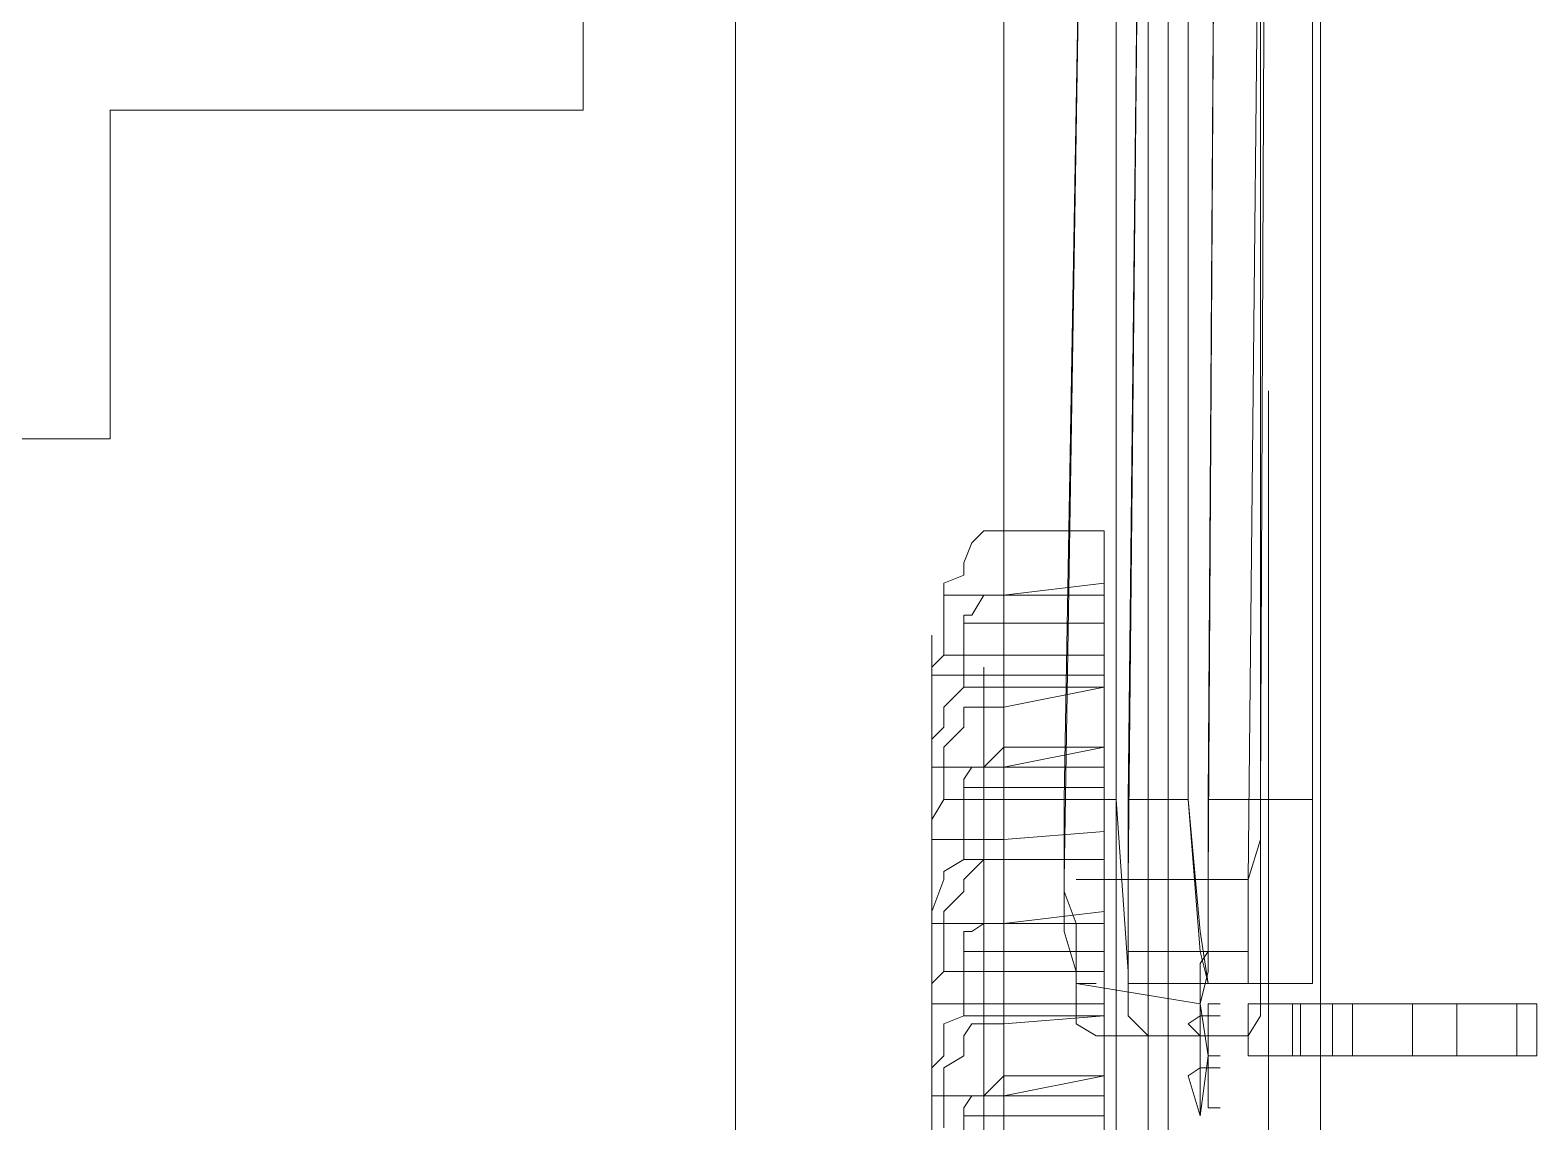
# Model space of a CAD drawing. Header units: millimetres. Extents: x 50 to 186, y -32 to 33.
# Drawn here: x 128.908 to 129.434, y -8.925 to -8.545 of the extents above; entities that cross this region are included whole.
import ezdxf

# ---------------------------------------------------------------- set-up
doc = ezdxf.new("R2010")
doc.units = ezdxf.units.MM
doc.layers.add('Prumada Eletrica', color=40, linetype='Continuous', lineweight=30)

msp = doc.modelspace()

# ---------------------------------------------------------------- linework, layer by layer
at = {"layer": 'Prumada Eletrica', "color": 7, "linetype": 'Continuous', "lineweight": 20, "true_color": 0x000007}
for points in [[(129.24782, -9.31001), (129.24782, -9.30582), (129.24782, -5.61978)], [(129.24782, -5.76923), (129.24782, -8.98736), (129.24782, -8.98736)], [(129.31626, -5.79856), (129.31207, -5.80135), (129.30509, -5.81672), (129.30509, -9.25554), (129.31626, -9.2737), (129.35817, -9.2737)], [(129.35817, -8.884), (129.35817, -5.8237), (129.35817, -5.8237)], [(129.30509, -5.85862), (129.2981, -5.85862), (129.2981, -9.20944), (129.30509, -9.20944)], [(129.3009, -8.01941), (129.3009, -8.08645), (129.2981, -8.08645), (129.29112, -8.09763), (129.29112, -8.11159), (129.28693, -8.16886), (129.28693, -8.81277), (129.29112, -8.87283), (129.29112, -8.88819), (129.2981, -8.89517), (129.33302, -8.89517), (129.33721, -8.88819), (129.33721, -8.09763), (129.33302, -8.08645)], [(129.28274, -8.08645), (129.28274, -8.09763), (129.27995, -8.10182), (129.27995, -8.16886), (129.26877, -8.81277), (129.26877, -8.85886), (129.27296, -8.87283), (129.27296, -8.89098), (129.27995, -8.89517)], [(129.3009, -8.10461), (129.3009, -8.11159), (129.2981, -8.11578), (129.2981, -8.16886), (129.29112, -8.81277), (129.29112, -8.87702)], [(129.35537, -8.10461), (129.35537, -8.87702), (129.31906, -8.87702)], [(129.33023, -8.87702), (129.33302, -8.87702), (129.33302, -8.8407), (129.33721, -8.82673), (129.33721, -8.81277), (129.34001, -8.16886), (129.34001, -8.12277), (129.33721, -8.11578), (129.33721, -8.10461)], [(129.31626, -8.86584), (129.31207, -8.81277), (129.31207, -8.12975), (129.31626, -8.11159)], [(129.31626, -8.12277), (129.2981, -8.12277), (129.2981, -8.14791), (129.29112, -8.8407), (129.29112, -8.86584), (129.31626, -8.86584)], [(129.31626, -8.86584), (129.33302, -8.86584), (129.33302, -8.8407), (129.34001, -8.14791), (129.34001, -8.12975), (129.33721, -8.12277), (129.31626, -8.12277)], [(129.27995, -8.14791), (129.26877, -8.8407), (129.26877, -8.84489), (129.27296, -8.85606), (129.27296, -8.87702)], [(129.31626, -8.884), (129.31626, -8.87003), (129.31906, -8.86584), (129.31906, -8.8407), (129.32325, -8.14791)], [(129.27995, -8.16886), (129.28693, -8.16886), (129.28693, -8.81277)], [(129.31207, -8.81277), (129.31207, -8.16886), (129.31207, -8.16886)], [(129.32325, -8.16886), (129.31906, -8.81277), (129.33721, -8.81277), (129.33721, -8.16886)], [(129.34001, -8.16886), (129.35537, -8.16886), (129.35537, -8.81277)], [(129.23385, -8.25127), (129.23385, -8.23032), (129.23385, -8.22613), (129.23665, -8.21914), (129.24084, -8.21914), (129.24782, -8.21495), (129.24782, -8.71918), (129.24084, -8.71918), (129.23665, -8.72337), (129.23385, -8.73036), (129.23385, -8.73455), (129.22687, -8.73734), (129.22687, -8.74153)], [(129.15424, -8.31971), (129.15424, -8.98457), (129.15424, -8.98457)], [(129.34001, -9.07675), (129.34001, -8.6703), (129.34001, -8.6703)], [(129.28274, -8.71918), (129.24782, -8.71918), (129.24782, -8.71918)], [(129.28274, -8.71918), (129.28274, -8.74153), (129.28274, -8.74153)], [(129.24782, -8.74153), (129.28274, -8.73734), (129.28274, -8.73734)], [(129.24782, -8.78064), (129.24782, -8.74153), (129.24084, -8.74153), (129.23665, -8.74851), (129.23385, -8.74851), (129.23385, -8.77366), (129.22687, -8.78064), (129.22687, -8.78762), (129.22268, -8.79181), (129.22268, -8.80159)], [(129.22687, -8.76248), (129.22687, -8.74153), (129.28274, -8.74153), (129.28274, -8.76248)], [(129.28693, -8.74851), (129.28693, -9.21643), (129.28693, -9.24855), (129.29112, -9.25973), (129.34001, -9.25973), (129.34001, -9.20665), (129.33721, -9.20665), (129.33721, -9.10608), (129.34001, -9.10608), (129.34001, -9.07675), (129.34839, -9.07675)], [(129.28274, -8.75131), (129.23385, -8.75131), (129.23385, -8.75131)], [(129.22268, -8.7555), (129.22268, -9.26671), (129.22268, -9.26671)], [(129.24782, -8.76947), (129.22268, -8.76947), (129.22268, -8.76667), (129.22687, -8.76248), (129.28274, -8.76248), (129.28274, -8.76947)], [(129.24084, -8.76667), (129.24084, -9.2709), (129.24084, -9.2709)], [(129.24782, -8.76947), (129.28274, -8.76947), (129.28274, -8.76947)], [(129.28274, -8.76947), (129.28274, -8.79461), (129.28274, -8.79461)], [(129.28274, -8.77366), (129.24782, -8.78064), (129.23665, -8.78064), (129.23385, -8.78064), (129.23385, -8.78762), (129.22687, -8.79461), (129.22687, -8.80159), (129.28274, -8.80159), (129.28274, -8.79461)], [(129.24782, -8.77366), (129.23385, -8.77366), (129.23385, -8.77366)], [(129.28274, -8.77366), (129.24782, -8.77366), (129.24782, -8.77366)], [(129.24782, -8.83372), (129.24782, -8.79461), (129.24084, -8.80159), (129.23665, -8.80159), (129.23385, -8.80578), (129.23385, -8.80858)], [(129.28274, -8.79461), (129.24782, -8.80159), (129.24782, -8.80159)], [(129.24782, -8.79461), (129.28274, -8.79461), (129.28274, -8.79461)], [(129.24782, -8.80159), (129.22268, -8.80159), (129.22268, -8.80159)], [(129.22687, -8.80159), (129.22687, -8.81277), (129.28274, -8.81277), (129.28274, -8.80159)], [(129.23385, -8.80858), (129.23385, -8.83372), (129.22687, -8.83791), (129.22687, -8.8407), (129.22268, -8.85187), (129.22268, -8.85606)], [(129.28274, -8.80858), (129.23385, -8.80858), (129.23385, -8.80858)], [(129.22687, -8.81277), (129.22268, -8.81975), (129.22268, -8.82673)], [(129.2981, -8.89517), (129.29112, -8.88819), (129.29112, -8.87283), (129.28693, -8.81277), (129.26877, -8.81277), (129.26877, -8.85886), (129.27296, -8.87283), (129.27296, -8.89098), (129.27995, -8.89517)], [(129.28274, -8.81277), (129.28274, -8.82394), (129.28274, -8.82394)], [(129.29112, -8.81277), (129.31207, -8.81277), (129.31207, -8.81277)], [(129.29112, -8.81277), (129.29112, -8.87702), (129.31906, -8.87702)], [(129.31906, -8.87702), (129.31626, -8.85886), (129.31207, -8.81277)], [(129.31626, -8.89517), (129.31626, -8.884), (129.31906, -8.87283), (129.31906, -8.81277)], [(129.31626, -8.89517), (129.31626, -8.884), (129.31906, -8.87283), (129.31906, -8.81277)], [(129.33023, -8.87702), (129.33302, -8.87702), (129.33302, -8.8407), (129.33721, -8.82673), (129.33721, -8.81277), (129.35537, -8.81277), (129.35537, -8.87702)], [(129.33302, -8.89517), (129.33721, -8.88819), (129.33721, -8.81277)], [(129.24782, -8.82673), (129.22268, -8.82673), (129.22268, -8.82673)], [(129.24782, -8.82673), (129.28274, -8.82394), (129.28274, -8.82394)], [(129.28274, -8.82394), (129.28274, -8.85606), (129.28274, -8.85606)], [(129.28274, -8.83372), (129.24782, -8.83372), (129.24084, -8.83372), (129.23665, -8.83791), (129.23385, -8.8407), (129.23385, -8.84489), (129.22687, -8.85187), (129.22687, -8.85606), (129.28274, -8.85606)], [(129.24782, -8.83372), (129.23385, -8.83372), (129.23385, -8.83372)], [(129.28274, -8.83372), (129.24782, -8.83372), (129.24782, -8.83372)], [(129.27296, -8.8407), (129.31906, -8.8407), (129.31906, -8.8407)], [(129.27296, -8.8407), (129.31906, -8.8407), (129.31906, -8.8407)], [(129.33302, -8.8407), (129.31207, -8.8407), (129.31207, -8.8407)], [(129.33302, -8.8407), (129.31207, -8.8407), (129.31207, -8.8407)], [(129.24782, -8.85606), (129.28274, -8.85187), (129.28274, -8.85187)], [(129.24782, -8.85606), (129.22268, -8.85606), (129.22268, -8.85606)], [(129.22687, -8.85606), (129.22687, -8.87283), (129.28274, -8.87283), (129.28274, -8.85606)], [(129.23385, -8.88819), (129.23385, -8.86584), (129.23385, -8.85886), (129.23665, -8.85886), (129.24084, -8.85606), (129.24782, -8.85606), (129.24782, -8.89098)], [(129.28274, -8.85606), (129.24782, -8.85606), (129.24782, -8.85606)], [(129.28274, -8.86584), (129.23385, -8.86584), (129.23385, -8.86584)], [(129.31906, -8.87702), (129.31626, -8.86584), (129.31626, -8.86584)], [(129.22687, -8.87283), (129.22268, -8.87702), (129.22268, -8.884)], [(129.28274, -8.87283), (129.28274, -8.884), (129.28274, -8.884)], [(129.27296, -8.87702), (129.31626, -8.884), (129.31626, -8.884)], [(129.27296, -8.87702), (129.27995, -8.87702), (129.27995, -8.87702)], [(129.24782, -8.884), (129.22268, -8.884), (129.22268, -8.884)], [(129.24782, -8.884), (129.28274, -8.884), (129.28274, -8.884)], [(129.28274, -8.884), (129.28274, -8.90914), (129.28274, -8.90914)], [(129.31626, -8.88819), (129.31626, -8.91613), (129.31626, -8.90635), (129.31207, -8.90914), (129.31626, -8.92311), (129.31626, -8.884), (129.31626, -8.88819), (129.31207, -8.89098), (129.31626, -8.89517)], [(129.31906, -8.88819), (129.31626, -8.88819), (129.31626, -8.884)], [(129.31626, -8.90216), (129.31626, -8.884), (129.31906, -8.90216)], [(129.31626, -8.884), (129.31906, -8.90216), (129.31626, -8.92311), (129.31626, -8.90635), (129.31626, -8.91613), (129.31626, -8.88819), (129.31626, -8.89517), (129.31626, -8.89098)], [(129.31906, -8.884), (129.32325, -8.884), (129.32325, -8.884)], [(129.31906, -8.884), (129.32325, -8.884), (129.32325, -8.884)], [(129.34839, -8.90216), (129.34839, -8.884), (129.34839, -8.884)], [(129.34839, -8.884), (129.34839, -8.90216), (129.34839, -8.90216)], [(129.35118, -8.884), (129.43359, -8.884), (129.43359, -8.884)], [(129.35817, -8.90216), (129.35817, -8.884), (129.35817, -8.884)], [(129.36236, -8.884), (129.36236, -8.90216), (129.36236, -8.90216)], [(129.36934, -8.884), (129.36934, -8.90216), (129.36934, -8.90216)], [(129.39029, -8.884), (129.39029, -8.90216), (129.39029, -8.90216)], [(129.39029, -8.884), (129.39029, -8.90216), (129.39029, -8.90216)], [(129.40565, -8.90216), (129.40565, -8.884), (129.40565, -8.884)], [(129.42661, -8.884), (129.42661, -8.90216), (129.42661, -8.90216)], [(129.43359, -8.90216), (129.43359, -8.884), (129.43359, -8.884)], [(129.43359, -8.884), (129.43359, -8.90216), (129.43359, -8.90216)], [(129.24782, -8.91613), (129.22268, -8.91613), (129.22268, -8.90635), (129.22687, -8.90216), (129.22687, -8.89098), (129.23385, -8.88819), (129.24782, -8.88819)], [(129.28274, -8.91613), (129.22687, -8.91613), (129.22687, -8.90635), (129.23385, -8.90216), (129.23385, -8.89517), (129.23665, -8.89098), (129.24782, -8.89098)], [(129.28274, -8.88819), (129.24782, -8.88819), (129.24782, -8.88819)], [(129.28274, -8.88819), (129.24782, -8.89098), (129.24782, -8.89098)], [(129.31626, -8.88819), (129.31207, -8.89098), (129.31207, -8.89098)], [(129.31626, -8.88819), (129.31626, -8.89517), (129.31626, -8.89517)], [(129.31906, -8.88819), (129.32325, -8.88819), (129.32325, -8.88819)], [(129.31906, -8.88819), (129.32325, -8.88819), (129.32325, -8.88819)], [(129.27995, -8.89517), (129.2981, -8.89517), (129.2981, -8.89517)], [(129.31906, -8.90216), (129.31626, -8.92311), (129.31626, -8.90216)], [(129.31626, -8.90635), (129.31906, -8.90635), (129.31906, -8.90635)], [(129.31906, -8.90216), (129.32325, -8.90216), (129.32325, -8.90216)], [(129.31906, -8.90216), (129.32325, -8.90216), (129.32325, -8.90216)], [(129.31906, -8.90635), (129.32325, -8.90635), (129.32325, -8.90635)], [(129.31906, -8.90635), (129.32325, -8.90635), (129.32325, -8.90635)], [(129.43359, -8.90216), (129.35118, -8.90216), (129.35118, -8.90216)], [(129.35817, -9.08094), (129.35817, -8.90216), (129.35817, -8.90216)], [(129.24782, -8.94825), (129.24782, -8.90914), (129.24084, -8.91613), (129.23665, -8.91613), (129.23385, -8.92032), (129.23385, -8.92311), (129.23385, -8.94825), (129.22687, -8.95244), (129.22687, -8.95523), (129.22268, -8.96641), (129.22268, -8.9706)], [(129.28274, -8.90914), (129.24782, -8.91613), (129.24782, -8.91613)], [(129.24782, -8.90914), (129.28274, -8.90914), (129.28274, -8.90914)], [(129.28274, -8.93847), (129.28274, -8.90914), (129.28274, -8.90914)], [(129.31207, -8.90914), (129.31626, -8.92311), (129.31626, -8.90914)], [(129.22687, -8.91613), (129.22687, -8.9273), (129.22687, -8.9273)], [(129.31906, -8.92032), (129.32325, -8.92032), (129.32325, -8.92032)], [(129.31906, -8.92032), (129.32325, -8.92032), (129.32325, -8.92032)], [(129.28274, -8.92311), (129.23385, -8.92311), (129.23385, -8.92311)]]:
    msp.add_lwpolyline(points, dxfattribs=at)
for points in [[(128.67236, -8.27641), (128.67236, -8.5404), (128.65699, -8.5404), (128.65699, -8.52643), (128.63604, -8.52643), (128.63604, -8.67309), (128.70029, -8.67309), (128.75058, -8.68706), (128.93634, -8.68706), (128.93634, -8.57252), (129.10116, -8.57252), (129.10116, -8.25546), (128.93634, -8.25546), (128.93634, -8.14092), (128.75058, -8.14092), (128.70029, -8.15489), (128.63604, -8.15489), (128.63604, -8.25825), (128.65001, -8.27641)], [(129.31906, -8.92032), (129.31906, -8.884)], [(129.31906, -8.89517), (129.31906, -8.884)], [(129.31906, -8.90635), (129.31906, -8.92032), (129.31906, -8.884)], [(129.33302, -8.90216), (129.35118, -8.90216), (129.35118, -8.884), (129.33302, -8.884)], [(129.31626, -8.90216), (129.31626, -8.88819)], [(129.31906, -8.88819), (129.31906, -8.89517)], [(129.31906, -8.90216), (129.31906, -8.88819)], [(129.31906, -8.88819), (129.31906, -8.90216)], [(129.31906, -8.89517), (129.31906, -8.90635)], [(129.31906, -8.90216), (129.31906, -8.89517)], [(129.31626, -8.90216), (129.31626, -8.91613)], [(129.31626, -8.90635), (129.31626, -8.91613)]]:
    msp.add_lwpolyline(points, close=True, dxfattribs=at)

doc.saveas('drawing.dxf')
